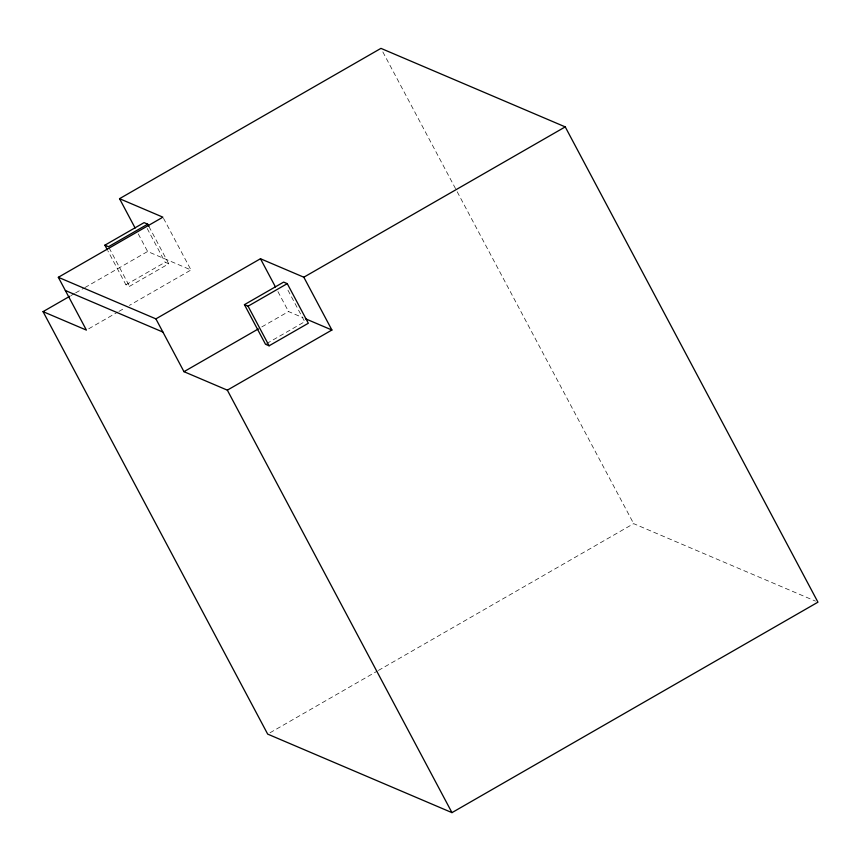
<?xml version="1.0" encoding="UTF-8"?>
<svg xmlns="http://www.w3.org/2000/svg" width="861" height="861" viewBox="0 0 861 861"><rect width="100%" height="100%" fill="white"/><g stroke="black" fill="none" stroke-linecap="round" stroke-linejoin="round"><path stroke-width="0.65" stroke-dasharray="4.3 3.23" d="M70.936 295.603L74.423 293.59M75.585 292.923L83.711 288.252M84.873 287.585L147.618 251.498L190.981 269.977L129.398 305.386M125.921 284.787L165.14 262.239L168.745 263.778L129.537 286.326L125.921 284.787L107.959 251.003M88.737 328.773L117.785 312.069M118.947 311.402L124.748 308.066M261.819 326.911L288.543 311.553L302.997 317.709M266.652 343.593L304.708 321.713L286.745 287.929M270.02 732.776L377.247 671.106M378.409 670.439L633.664 523.649L815.475 601.118M382.833 51.918L456.567 190.593M457.202 191.777L633.664 523.649M277.931 291.599L288.543 311.553M163.525 218.339L190.981 269.977M148.931 226.497L168.745 263.778M147.177 228.456L165.14 262.239M138.255 233.901L147.618 251.498M109.099 247.882L129.537 286.326"/><path stroke-width="1.29" d="M135.134 228.036L119.539 198.687L380.949 48.367L565.236 126.89L817.95 602.173L451.971 812.633L267.685 734.11L43.05 311.639L69.773 296.27M107.345 249.841L104.87 245.181L144.078 222.633L147.694 224.172L148.931 226.497M147.694 224.172L108.475 246.72L104.87 245.181M43.05 311.639L86.412 330.107L58.333 277.296L162.901 217.166L119.539 198.687M155.895 318.871L260.463 258.741L303.825 277.21L331.905 330.021L227.336 390.151L183.974 371.683L155.895 318.871L58.333 277.296M244.438 304.654L283.646 282.096L287.262 283.646L308.324 323.252L269.106 345.799L265.5 344.26L244.438 304.654L248.054 306.193L269.106 345.799M248.054 306.193L287.262 283.646M303.825 277.21L565.236 126.89M183.974 371.683L258.332 328.924M305.407 318.731L331.905 330.021M65.35 290.501L162.912 332.077M260.463 258.741L275.434 286.907M227.336 390.151L451.971 812.633"/></g></svg>
